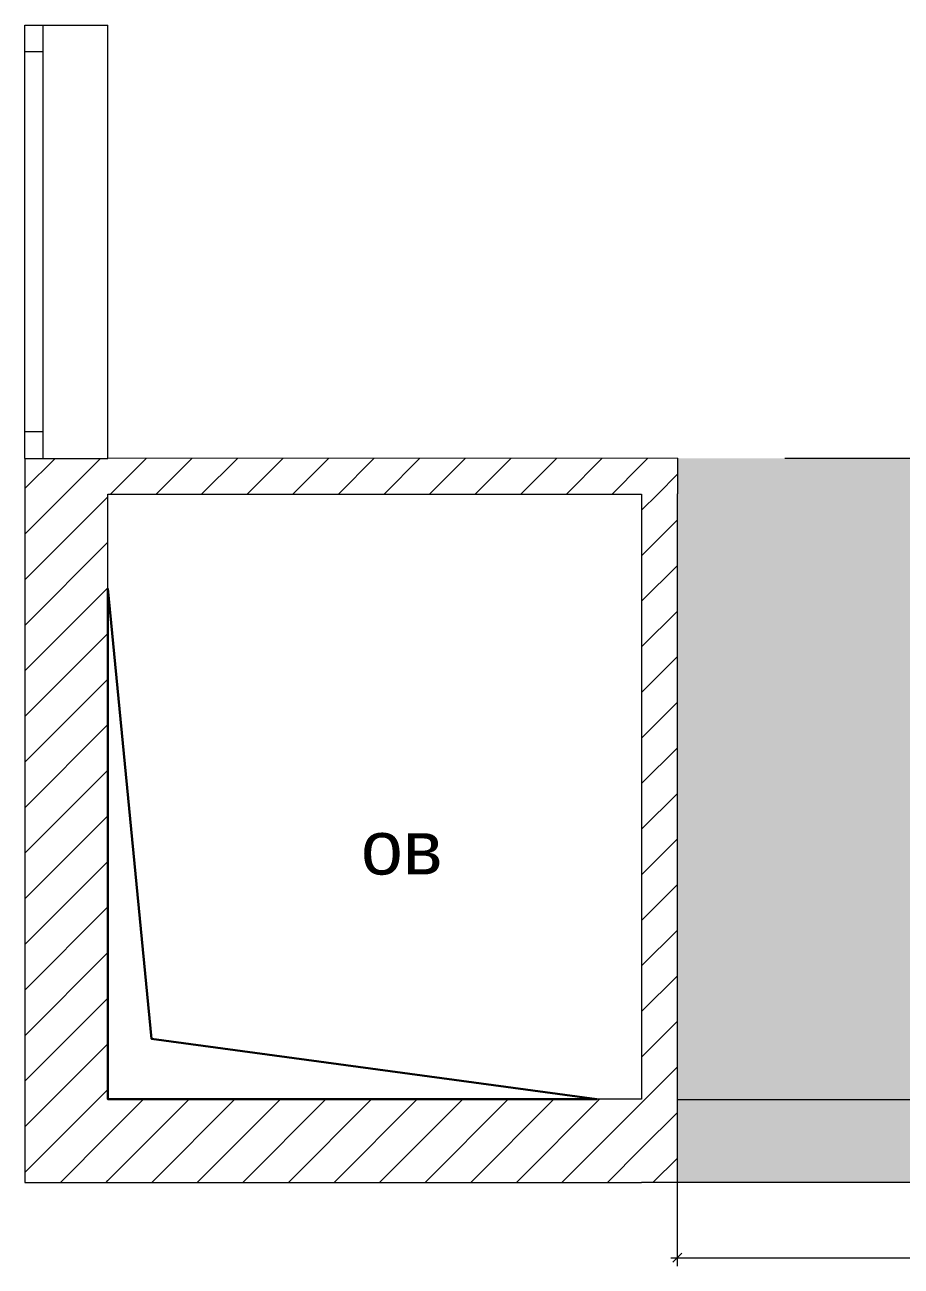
# Model space of a CAD drawing. Header units: millimetres. Extents: x 2336463 to 2579121, y 595385 to 778077.
# Drawn here: x 2502769 to 2505216, y 660850 to 664316 of the extents above; entities that cross this region are included whole.
import ezdxf

# ---------------------------------------------------------------- set-up
doc = ezdxf.new("R2010")
doc.units = ezdxf.units.MM
doc.header["$MEASUREMENT"] = 0
doc.layers.add('1 Планировка размеры', color=7, linetype='Continuous')
doc.layers.add('сит план', color=7, linetype='Continuous')
for name, color, linetype, lineweight, true_color in [('1 Планировка размеры_Ном._пера__242', 7, 'Continuous', 13, 0x1b55b5), ('Конструктив - Стены Несущие_Ном._пера__103', 7, 'Continuous', 5, 0xffcc99), ('сит план_Ном._пера__87', 7, 'Continuous', 20, 0x6a6a6a)]:
    doc.layers.add(name, color=color, linetype=linetype, lineweight=lineweight, true_color=true_color)
for name, color, linetype, lineweight in [('Окна ARCHICAD_Ном._пера__1', 7, 'Continuous', 13), ('сит план_Ном._пера__1', 7, 'Continuous', 13), ('сит план_Ном._пера__21', 7, 'Continuous', 30)]:
    doc.layers.add(name, color=color, linetype=linetype, lineweight=lineweight)
doc.styles.add('СГЕНЕРИР_СТИЛЬ_1', font='arial.ttf')
doc.dimstyles.new('СГЕНЕРИР_СТИЛЬ__1', dxfattribs={"dimtxt": 75, "dimasz": 23.75, "dimexe": 0.18, "dimexo": 300, "dimgap": 0, "dimtad": 1, "dimtih": 1, "dimtoh": 1, "dimdec": 0, "dimzin": 0, "dimdsep": 46, "dimtxsty": 'СГЕНЕРИР_СТИЛЬ_1', "dimblk": 'ARROWHEAD_6', "dimblk1": 'ARROWHEAD_6', "dimblk2": 'ARROWHEAD_6', "dimcen": 0.09, "dimclrd": 256, "dimclre": 256, "dimclrt": 256, "dimazin": 0, "dimtfac": 1, "dimtdec": 4, "dimtmove": 0, "dimatfit": 3, "dimfxl": 0, "dimtolj": 1, "dimtzin": 0, "dimarcsym": 0})
doc.dimstyles.new('СГЕНЕРИР_СТИЛЬ__2', dxfattribs={"dimtxt": 75, "dimasz": 23.75, "dimexe": 0.18, "dimexo": 300, "dimgap": 0, "dimtad": 1, "dimdec": 0, "dimzin": 0, "dimdsep": 46, "dimtxsty": 'СГЕНЕРИР_СТИЛЬ_1', "dimblk": 'ARROWHEAD_6', "dimblk1": 'ARROWHEAD_6', "dimblk2": 'ARROWHEAD_6', "dimcen": 0.09, "dimclrd": 256, "dimclre": 256, "dimclrt": 256, "dimazin": 0, "dimtfac": 1, "dimtdec": 4, "dimtmove": 0, "dimatfit": 3, "dimfxl": 0, "dimtolj": 1, "dimtzin": 0, "dimarcsym": 0})
pattern_1 = [(45, (2086872.015, 585813.69), (-63.639609, 63.639609), [])]

# ---------------------------------------------------------------- blocks, each defined once
blk = doc.blocks.new('Окно 25_5')
at = {"layer": 'Окна ARCHICAD_Ном._пера__1', "color": 7, "linetype": 'Continuous', "lineweight": 13}
for p, q in [((-605, 0), (605, 0)), ((-605, 0), (-530, 0)), ((-605, 0), (-605, -50)), ((-605, 0), (-605, -50)), ((-530, 0), (-530, -50)), ((-530, 0), (530, 0)), ((530, -50), (530, 0)), ((530, 0), (605, 0)), ((605, 0), (605, -50)), ((605, 0), (605, -50)), ((-530, -50), (-605, -50)), ((-605, -50), (-605, -232)), ((530, -50), (-530, -50)), ((605, -50), (530, -50)), ((605, -50), (605, -232)), ((-605, -232), (605, -232))]:
    blk.add_line(p, q, dxfattribs=at)
blk = doc.blocks.new('Стена_259', base_point=(2502769.4, 663849.3))
at = {"layer": 'сит план_Ном._пера__87', "linetype": 'Continuous', "lineweight": 20, "true_color": 0x6a6a6a}
h = blk.add_hatch(dxfattribs=at)
h.set_pattern_fill('Блоки_Бетонные_Эффективные', color=251, style=0, pattern_type=2)
h.set_pattern_definition(pattern_1)
h.paths.add_polyline_path([(2503001.4, 663105.5), (2502769.4, 663105.5), (2502769.4, 661316.2), (2503001.4, 661316.2)])
h = blk.add_hatch(dxfattribs=at)
h.set_pattern_fill('Блоки_Бетонные_Эффективные', color=251, style=0, pattern_type=2)
h.set_pattern_definition(pattern_1)
h.paths.add_polyline_path([(2503001.4, 661316.2), (2502769.4, 661084.2), (2503001.4, 661084.2)])
h = blk.add_hatch(dxfattribs=at)
h.set_pattern_fill('Блоки_Бетонные_Эффективные', color=251, style=0, pattern_type=2)
h.set_pattern_definition(pattern_1)
h.paths.add_polyline_path([(2503001.4, 661316.2), (2502769.4, 661316.2), (2502769.4, 661084.2)])
at = {"layer": 'сит план_Ном._пера__1', "color": 7, "linetype": 'Continuous', "lineweight": 13}
for p, q in [((2502769.4, 664315.5), (2502819.4, 664315.5)), ((2502819.4, 664315.5), (2503001.4, 664315.5)), ((2502769.4, 663105.5), (2502819.4, 663105.5)), ((2502819.4, 663105.5), (2503001.4, 663105.5))]:
    blk.add_line(p, q, dxfattribs=at)
at = {"layer": 'сит план_Ном._пера__1', "color": 7, "linetype": 'Continuous', "lineweight": 13, "flags": 128}
for points in [[(2502769.4, 663105.5), (2502769.4, 661084.2)], [(2503001.4, 661316.2), (2503001.4, 663005.5)], [(2502769.4, 661084.2), (2503001.4, 661084.2)]]:
    blk.add_lwpolyline(points, dxfattribs=at)
at = {"layer": 'Окна ARCHICAD_Ном._пера__1', "color": 7, "linetype": 'Continuous', "lineweight": 13, "zscale": 1000, "rotation": 90.0000000000106}
blk.add_blockref('Окно 25_5', (2502769.4, 663710.5), dxfattribs=at)
blk = doc.blocks.new('Стена_260', base_point=(2502769.4, 661084.2))
at = {"layer": 'сит план_Ном._пера__87', "linetype": 'Continuous', "lineweight": 20, "true_color": 0x6a6a6a}
h = blk.add_hatch(dxfattribs=at)
h.set_pattern_fill('Блоки_Бетонные_Эффективные', color=251, style=0, pattern_type=2)
h.set_pattern_definition(pattern_1)
h.paths.add_polyline_path([(2503001.4, 661084.2), (2504491.4, 661084.2), (2504491.4, 661316.2), (2503001.4, 661316.2)])
at = {"layer": 'сит план_Ном._пера__1', "color": 7, "linetype": 'Continuous', "lineweight": 13, "flags": 128}
for points in [[(2504491.4, 661316.2), (2503001.4, 661316.2)], [(2503001.4, 661084.2), (2504491.4, 661084.2)]]:
    blk.add_lwpolyline(points, dxfattribs=at)
blk = doc.blocks.new('Стена_261', base_point=(2502769.4, 663105.4))
at = {"layer": 'сит план_Ном._пера__87', "linetype": 'Continuous', "lineweight": 20, "true_color": 0x6a6a6a}
h = blk.add_hatch(dxfattribs=at)
h.set_pattern_fill('Блоки_Бетонные_Эффективные', color=251, style=0, pattern_type=2)
h.set_pattern_definition(pattern_1)
h.paths.add_polyline_path([(2504491.4, 663106), (2503001.4, 663105.5), (2503001.4, 663005.5), (2504491.4, 663006)])
h = blk.add_hatch(dxfattribs=at)
h.set_pattern_fill('Блоки_Бетонные_Эффективные', color=251, style=0, pattern_type=2)
h.set_pattern_definition(pattern_1)
h.paths.add_polyline_path([(2504491.4, 663006), (2504591.4, 663006.1), (2504591.4, 663106.1)])
h = blk.add_hatch(dxfattribs=at)
h.set_pattern_fill('Блоки_Бетонные_Эффективные', color=251, style=0, pattern_type=2)
h.set_pattern_definition(pattern_1)
h.paths.add_polyline_path([(2504491.4, 663006), (2504591.4, 663106.1), (2504491.4, 663106)])
at = {"layer": 'сит план_Ном._пера__1', "color": 7, "linetype": 'Continuous', "lineweight": 13, "flags": 128}
for points in [[(2504591.4, 663106.1), (2503001.4, 663105.5)], [(2504591.4, 663106.1), (2504591.4, 663006.1)], [(2503001.4, 663005.5), (2504491.4, 663006)]]:
    blk.add_lwpolyline(points, dxfattribs=at)
blk = doc.blocks.new('Стена_262', base_point=(2504591.4, 663106.1))
at = {"layer": 'сит план_Ном._пера__87', "linetype": 'Continuous', "lineweight": 20, "true_color": 0x6a6a6a}
h = blk.add_hatch(dxfattribs=at)
h.set_pattern_fill('Блоки_Бетонные_Эффективные', color=251, style=0, pattern_type=2)
h.set_pattern_definition(pattern_1)
h.paths.add_polyline_path([(2504491.4, 663006), (2504491.4, 661083.6), (2504591.4, 661083.6), (2504591.4, 663006.1)])
at = {"layer": 'сит план_Ном._пера__1', "color": 7, "linetype": 'Continuous', "lineweight": 13, "flags": 128}
for points in [[(2504491.4, 663006), (2504491.4, 661316.2)], [(2504591.4, 661083.6), (2504591.4, 663006.1)], [(2504591.4, 661083.6), (2504491.4, 661083.6)]]:
    blk.add_lwpolyline(points, dxfattribs=at)
blk = doc.blocks.new('*D2864', base_point=(2086872, 585813.7))
at = {"layer": '1 Планировка размеры_Ном._пера__242', "color": 152, "linetype": 'Continuous', "lineweight": 13, "true_color": 0x1b55b5}
for p, q in [((2504591.4, 660850.2), (2504591.4, 662806.1)), ((2510191.5, 660850.2), (2510191.5, 661416)), ((2504572.6, 660873.6), (2504591.4, 660873.6)), ((2504603.9, 660886.1), (2504578.9, 660861.1)), ((2504591.4, 660873.6), (2510191.5, 660873.6)), ((2510179, 660861.1), (2510204, 660886.1)), ((2510191.5, 660873.6), (2510210.2, 660873.6))]:
    blk.add_line(p, q, dxfattribs=at)
at = {"layer": '1 Планировка размеры_Ном._пера__242', "color": 152, "lineweight": 13, "true_color": 0x1b55b5, "insert": (2507263.2, 660888.6), "char_height": 75, "attachment_point": 7, "style": 'СГЕНЕРИР_СТИЛЬ_1'}
blk.add_mtext('\\A1;{\\pql;\\fArial|b0|i0|c204|p38;5\xa0600}', dxfattribs=at)
blk = doc.blocks.new('ARROWHEAD_6')
at = {"color": 0, "linetype": 'Continuous', "lineweight": 0}
for p, q in [((0, 0), (-1, 0)), ((-0.5, -0.5), (0.5, 0.5))]:
    blk.add_line(p, q, dxfattribs=at)
blk = doc.blocks.new('*D2875', base_point=(2086872, 585813.7))
at = {"layer": '1 Планировка размеры_Ном._пера__242', "color": 152, "linetype": 'Continuous', "lineweight": 13, "true_color": 0x1b55b5}
for p, q in [((2510266.1, 664615.6), (2511006.2, 664615.6)), ((2510995.2, 664603.1), (2510970.2, 664628.1)), ((2510982.7, 664634.3), (2510982.7, 664615.6)), ((2510982.7, 664615.6), (2510982.7, 663106)), ((2510995.2, 663093.5), (2510970.2, 663118.5)), ((2504891.4, 663106.1), (2511006.1, 663106)), ((2510982.7, 663106), (2510982.7, 661315.5))]:
    blk.add_line(p, q, dxfattribs=at)
at = {"layer": '1 Планировка размеры_Ном._пера__242', "color": 152, "lineweight": 13, "true_color": 0x1b55b5, "insert": (2510967.7, 663732.5), "char_height": 75, "attachment_point": 7, "rotation": 89.9992, "style": 'СГЕНЕРИР_СТИЛЬ_1'}
blk.add_mtext('\\A1;{\\pql;\\fArial|b0|i0|c204|p38;1\xa0510}', dxfattribs=at)
blk = doc.blocks.new('*D2876', base_point=(2086872, 585813.7))
at = {"layer": '1 Планировка размеры_Ном._пера__242', "color": 152, "linetype": 'Continuous', "lineweight": 13, "true_color": 0x1b55b5}
for p, q in [((2510995.2, 663093.5), (2510970.2, 663118.5)), ((2504891.4, 663106.1), (2511006.1, 663106)), ((2510982.7, 663106), (2510982.7, 661315.5)), ((2504891.4, 661315.6), (2511006.1, 661315.5)), ((2510970.2, 661328), (2510995.2, 661303)), ((2510982.7, 661315.5), (2510982.7, 661296.8))]:
    blk.add_line(p, q, dxfattribs=at)
at = {"layer": '1 Планировка размеры_Ном._пера__242', "color": 152, "lineweight": 13, "true_color": 0x1b55b5, "insert": (2510967.7, 662082.5), "char_height": 75, "attachment_point": 7, "rotation": 89.9992, "style": 'СГЕНЕРИР_СТИЛЬ_1'}
blk.add_mtext('\\A1;{\\pql;\\fArial|b0|i0|c204|p38;1\xa0790}', dxfattribs=at)

msp = doc.modelspace()

# ---------------------------------------------------------------- hatches: boundary and pattern name
at = {"layer": 'Конструктив - Стены Несущие_Ном._пера__103', "linetype": 'Continuous', "lineweight": 0, "true_color": 0x3f3326}
msp.add_hatch(color=29, dxfattribs=at).paths.add_polyline_path([(2504591.4, 661315.6), (2504591.4, 663106.1), (2509188.4, 663106.1), (2509188.4, 662321.4), (2507431.9, 662321.4), (2507431.9, 661315.6)])
at = {"layer": 'сит план_Ном._пера__1', "linetype": 'Continuous', "lineweight": 13}
h = msp.add_hatch(dxfattribs=at)
h.set_pattern_fill('AR_CONC', style=0, pattern_type=2)
h.set_pattern_definition([(50, (2086872.01, 585813.69), (-182.18467, 15.939086), [19.05, -209.55]), (355, (2086872.01, 585813.69), (-35.24342, 191.056845), [15.24, -167.640584]), (100.451445, (2086887.2, 585812.36), (146.94125, 175.11775), [16.19001, -178.090245]), (46.1842, (2086872.01, 585864.49), (-271.07904, 42.04233), [28.575, -314.325]), (96.63556, (2086894.6, 585860.98), (237.40413, 247.42612), [24.28502, -267.1356]), (351.18415, (2086872.01, 585864.49), (237.40413, 247.42612), [22.85997, -251.45973]), (21, (2086897.41, 585851.79), (-151.61439, 102.2652), [19.05, -209.55]), (326, (2086897.41, 585851.79), (61.80203, 184.18797), [15.24, -167.64]), (71.451445, (2086910.05, 585843.26), (213.41642, 81.92277), [16.19001, -178.08994]), (37.5, (2086872.015, 585813.686), (3.088603, 84.555039), [0, -165.608, 0, -170.18, 0, -168.275]), (7.5, (2086872.015, 585813.69), (66.819663, 100.180575), [0, -97.028, 0, -161.798, 0, -64.135]), (327.5, (2086815.37, 585813.686), (-135.590595, 5.728744), [0, -63.5, 0, -198.12, 0, -262.89]), (317.5, (2086789.97, 585813.69), (148.12918, 25.42649), [0, -82.55, 0, -131.572, 0, -186.69])])
h.paths.add_polyline_path([(2504591.4, 661315.6), (2510193.3, 661315.6), (2510193.3, 661083.6), (2504591.4, 661083.6)])

# ---------------------------------------------------------------- linework, layer by layer
at = {"layer": 'сит план_Ном._пера__1', "color": 7, "linetype": 'Continuous', "lineweight": 13, "flags": 128}
msp.add_lwpolyline([(2504591.4, 661315.6), (2510193.3, 661315.6), (2510193.3, 661083.6), (2504591.4, 661083.6)], close=True, dxfattribs=at)
at = {"layer": 'сит план_Ном._пера__21', "color": 7, "linetype": 'Continuous', "lineweight": 30, "flags": 128}
msp.add_lwpolyline([(2503001.4, 662742.3), (2503123.4, 661484.5), (2504366.4, 661316.2), (2503001.4, 661316.2)], close=True, dxfattribs=at)

# ---------------------------------------------------------------- block references
at = {"layer": 'сит план', "color": 7, "lineweight": 13}
for name, p in [('Стена_259', (2502769.4, 663849.3)), ('Стена_261', (2502769.4, 663105.4)), ('Стена_262', (2504591.4, 663106.1)), ('Стена_260', (2502769.4, 661084.2))]:
    msp.add_blockref(name, p, dxfattribs=at)

# ---------------------------------------------------------------- texts
at = {"layer": 'сит план_Ном._пера__1', "color": 7, "linetype": 'Continuous', "lineweight": 13, "insert": (2503708, 662093.8), "char_height": 150, "attachment_point": 1, "style": 'СГЕНЕРИР_СТИЛЬ_1'}
msp.add_mtext('\\A1;{\\pql;\\fArial|b0|i0|c204|p38;ов}', dxfattribs=at)

# ---------------------------------------------------------------- dimensions: what is measured, and where the dimension line sits
at = {"layer": '1 Планировка размеры', "color": 152, "linetype": 'Continuous', "lineweight": 13, "true_color": 0x1b55b5}
for base, p1, p2, picture, middle in [((2510982.7, 663106), (2509966.1, 664615.6), (2504591.4, 663106.1), '*D2875', (2510930.2, 663861.4)), ((2510982.6746, 661315.5469), (2504591.3937, 663106.0786), (2504591.3676, 661315.64), '*D2876', (2510930.1876, 662211.3622))]:
    dim = msp.add_linear_dim(base=base, p1=p1, p2=p2, angle=269.9992, dimstyle='СГЕНЕРИР_СТИЛЬ__2', dxfattribs=at)
    dim.commit()
    dim.dimension.update_dxf_attribs({"geometry": picture, "text_midpoint": middle, "dimtype": 160, "text_rotation": 89.9992})
dim = msp.add_linear_dim(base=(2510191.5, 660873.6), p1=(2504591.4, 663106.1), p2=(2510191.5, 661716), dimstyle='СГЕНЕРИР_СТИЛЬ__1', dxfattribs=at)
dim.commit()
dim.dimension.update_dxf_attribs({"geometry": '*D2864', "text_midpoint": (2507392, 660926.1), "dimtype": 160})

doc.saveas('drawing.dxf')
